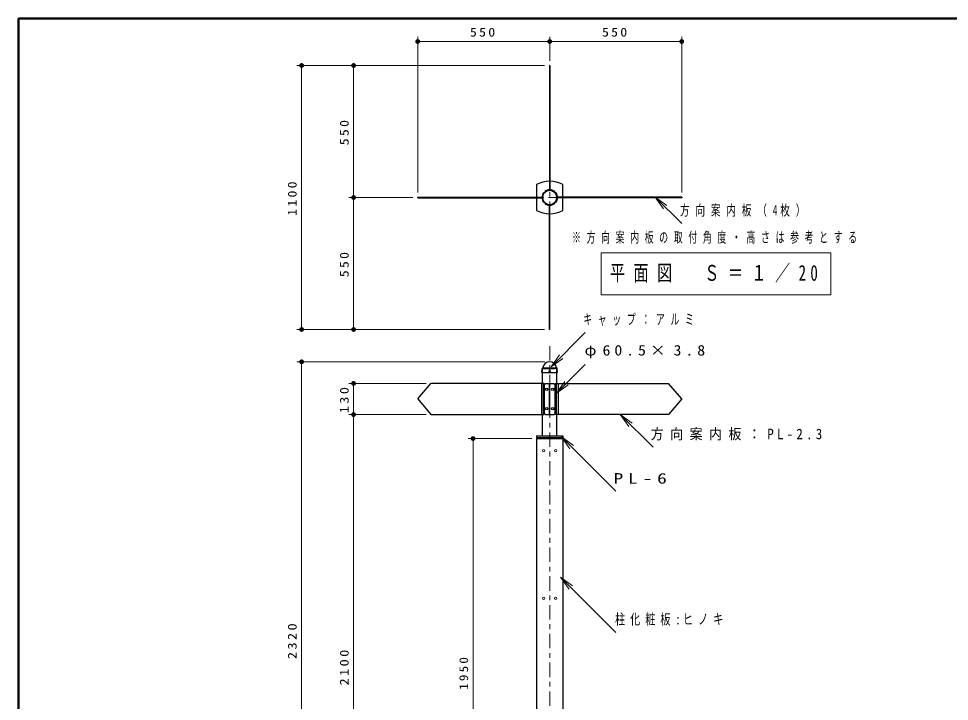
# Model space of a CAD drawing. Units: millimetres on the paper, scale 1:20. Extents: x -365 to 0, y 0 to 257.
# Drawn here: x -365 to -171, y 114.7 to 257 of the extents above; entities that cross this region are included whole.
import ezdxf

# ---------------------------------------------------------------- set-up
doc = ezdxf.new("R2010")
doc.units = ezdxf.units.MM
doc.linetypes.add('USER1', pattern=[4.5, 2.5, -2])
doc.linetypes.add('USER2', pattern=[6, 3, -1, 1, -1])
doc.layers.add('1_20', color=7, linetype='Continuous', lineweight=25)
doc.layers.add('NAKAMURA図枠', color=7, linetype='Continuous', lineweight=13)
doc.styles.add('ＭＳ ゴシック', font='')
doc.styles.get('ＭＳ ゴシック').set_extended_font_data('MS Gothic')

# ---------------------------------------------------------------- blocks, each defined once
blk = doc.blocks.new('filled_dot')
at = {"color": 0, "linetype": 'Continuous', "lineweight": -2, "const_width": 1.25}
blk.add_lwpolyline([(-0.625, 0, 1), (0.625, 0, 1)], format="xyb", close=True, dxfattribs=at)
blk = doc.blocks.new('open_arrow')
at = {"color": 0, "linetype": 'Continuous', "lineweight": -2}
blk.add_lwpolyline([(7.5, 1.25), (0, 0), (7.5, -1.25)], dxfattribs=at)

msp = doc.modelspace()

# ---------------------------------------------------------------- linework, layer by layer
at = {"layer": '1_20', "lineweight": 13}
for p, q in [((-281.837, 220.767), (-281.837, 253.222)), ((-281.837, 252.222), (-254.325, 252.222)), ((-254.325, 248.222), (-254.325, 253.222)), ((-254.325, 252.222), (-226.812, 252.222)), ((-226.812, 220.767), (-226.812, 253.222)), ((-296.192, 247.222), (-307.039, 247.222)), ((-306.039, 192.197), (-306.039, 247.222)), ((-255.382, 247.222), (-296.192, 247.222)), ((-295.192, 219.709), (-295.192, 247.222)), ((-282.837, 219.709), (-296.192, 219.709)), ((-295.192, 192.197), (-295.192, 219.709)), ((-232.362, 219.804), (-226.82, 214.263)), ((-243.57, 208.199), (-243.57, 199.399)), ((-195.77, 208.199), (-243.57, 208.199)), ((-195.77, 199.399), (-195.77, 208.199)), ((-243.57, 199.399), (-195.77, 199.399)), ((-296.192, 192.197), (-307.039, 192.197)), ((-255.382, 192.197), (-296.192, 192.197)), ((-254.04, 184.407), (-246.914, 191.533)), ((-255.325, 185.453), (-307.039, 185.453)), ((-306.039, 69.452), (-306.039, 185.453)), ((-252.92, 178.907), (-246.914, 184.912)), ((-280.087, 180.952), (-296.192, 180.952)), ((-295.192, 174.452), (-295.192, 180.952)), ((-280.087, 174.452), (-296.192, 174.452)), ((-295.192, 69.452), (-295.192, 174.452)), ((-239.607, 174.452), (-232.79, 167.634)), ((-258.075, 169.452), (-271.304, 169.452)), ((-270.304, 71.952), (-270.304, 169.452)), ((-251.868, 169.806), (-240.549, 158.486)), ((-252.061, 140.543), (-240.549, 129.031))]:
    msp.add_line(p, q, dxfattribs=at)
at = {"layer": '1_20', "color": 40}
for p, q in [((-254.267, 247.222), (-254.382, 247.222)), ((-254.382, 247.222), (-254.382, 221.336)), ((-254.267, 247.222), (-254.267, 221.336)), ((-254.267, 244.722), (-254.382, 244.722)), ((-281.837, 219.652), (-281.837, 219.767)), ((-281.837, 219.767), (-255.951, 219.767)), ((-281.837, 219.652), (-255.951, 219.652)), ((-279.337, 219.652), (-279.337, 219.767)), ((-255.572, 220.756), (-255.483, 220.682)), ((-255.371, 220.956), (-255.297, 220.868)), ((-253.279, 220.956), (-253.353, 220.868)), ((-253.078, 220.756), (-253.166, 220.682)), ((-226.812, 219.767), (-252.698, 219.767)), ((-226.812, 219.652), (-252.698, 219.652)), ((-229.312, 219.767), (-229.312, 219.652)), ((-226.812, 219.767), (-226.812, 219.652)), ((-255.572, 218.663), (-255.483, 218.737)), ((-255.371, 218.463), (-255.297, 218.551)), ((-254.382, 192.197), (-254.382, 218.083)), ((-254.267, 192.197), (-254.267, 218.083)), ((-253.279, 218.463), (-253.353, 218.551)), ((-253.078, 218.663), (-253.166, 218.737)), ((-254.267, 194.697), (-254.382, 194.697)), ((-254.267, 192.197), (-254.382, 192.197)), ((-281.837, 177.702), (-279.087, 180.952)), ((-255.483, 180.952), (-279.087, 180.952)), ((-256.059, 180.952), (-256.059, 174.452)), ((-255.656, 180.952), (-255.656, 174.452)), ((-255.483, 180.952), (-255.483, 174.452)), ((-255.442, 180.702), (-255.192, 180.952)), ((-255.442, 174.702), (-255.442, 180.702)), ((-255.192, 180.952), (-253.458, 180.952)), ((-254.382, 174.452), (-254.382, 180.952)), ((-254.267, 174.452), (-254.267, 180.952)), ((-253.458, 180.952), (-253.208, 180.702)), ((-253.208, 174.702), (-253.208, 180.702)), ((-253.166, 180.952), (-253.166, 174.452)), ((-253.166, 180.952), (-229.562, 180.952)), ((-252.994, 180.952), (-252.994, 174.452)), ((-252.591, 180.952), (-252.591, 174.452)), ((-226.812, 177.702), (-229.562, 180.952)), ((-281.837, 177.702), (-279.087, 174.452)), ((-254.382, 177.702), (-254.267, 177.702)), ((-226.812, 177.702), (-229.562, 174.452)), ((-255.442, 174.702), (-255.192, 174.452)), ((-253.458, 174.452), (-253.208, 174.702)), ((-279.087, 174.452), (-255.483, 174.452)), ((-255.192, 174.452), (-253.458, 174.452)), ((-229.562, 174.452), (-253.166, 174.452))]:
    msp.add_line(p, q, dxfattribs=at)
at = {"layer": '1_20', "linetype": 'USER2', "lineweight": 13}
for p, q in [((-254.325, 215.898), (-254.325, 223.489)), ((-251.575, 219.709), (-257.075, 219.709)), ((-254.325, 188.742), (-254.325, 39.935))]:
    msp.add_line(p, q, dxfattribs=at)
at = {"layer": '1_20'}
for p, q in [((-257.075, 222.417), (-257.075, 217.002)), ((-251.575, 217.002), (-251.575, 222.417)), ((-255.837, 180.952), (-255.837, 184.002)), ((-252.812, 180.952), (-252.812, 184.002)), ((-255.837, 170.002), (-255.837, 174.452)), ((-252.812, 170.002), (-252.812, 174.452)), ((-257.075, 170.002), (-257.075, 169.702)), ((-257.075, 170.002), (-251.575, 170.002)), ((-257.075, 169.702), (-251.575, 169.702)), ((-257.075, 169.452), (-251.575, 169.452)), ((-257.075, 169.452), (-257.075, 71.952)), ((-256.2, 169.702), (-256.2, 169.452)), ((-252.45, 169.702), (-252.45, 169.452)), ((-251.575, 170.002), (-251.575, 169.702)), ((-251.575, 169.452), (-251.575, 71.952))]:
    msp.add_line(p, q, dxfattribs=at)
at = {"layer": '1_20', "color": 2}
for p, q in [((-255.935, 183.243), (-255.914, 183.969)), ((-255.935, 183.243), (-255.896, 183.203)), ((-255.896, 183.203), (-252.754, 183.203)), ((-255.853, 184.114), (-255.786, 184.181)), ((-252.797, 184.114), (-252.864, 184.181)), ((-252.715, 183.243), (-252.754, 183.203)), ((-252.715, 183.243), (-252.735, 183.969))]:
    msp.add_line(p, q, dxfattribs=at)
at = {"layer": '1_20', "color": 2, "lineweight": 13}
for p, q in [((-255.852, 184.028), (-252.798, 184.028)), ((-255.716, 184.202), (-252.934, 184.202))]:
    msp.add_line(p, q, dxfattribs=at)
at = {"layer": '1_20', "color": 2, "linetype": 'USER1', "lineweight": 13}
msp.add_line((-255.837, 184.002), (-252.812, 184.002), dxfattribs=at)
at = {"layer": '1_20', "linetype": 'USER1', "lineweight": 13}
msp.add_line((-255.837, 184.002), (-252.812, 184.002), dxfattribs=at)
at = {"layer": '1_20'}
msp.add_circle((-254.325, 219.709), 1.512, dxfattribs=at)
at = {"layer": '1_20', "color": 2}
msp.add_circle((-254.325, 183.503), 0.125, dxfattribs=at)
at = {"layer": '1_20', "color": 40}
for centre in [(-254.948, 179.702), (-253.701, 179.702), (-254.948, 175.702), (-253.701, 175.702)]:
    msp.add_circle(centre, 0.25, dxfattribs=at)
at = {"layer": '1_20', "lineweight": 13}
for centre in [(-255.575, 166.952), (-253.075, 166.952), (-255.575, 136.119), (-253.075, 136.119)]:
    msp.add_circle(centre, 0.237, dxfattribs=at)
at = {"layer": '1_20'}
for centre, start, end in [((-254.325, 217.084), 62.72039, 117.27961), ((-254.325, 222.334), 242.72039, 297.27961)]:
    msp.add_arc(centre, 6, start, end, dxfattribs=at)
at = {"layer": '1_20', "color": 40}
for radius, start, end in [(1.627, 50, 130), (1.512, 50, 130), (1.627, 140, 220), (1.512, 140, 220), (1.512, 320, 40), (1.627, 320, 40), (1.627, 230, 310), (1.512, 230, 310)]:
    msp.add_arc((-254.325, 219.709), radius, start, end, dxfattribs=at)
at = {"layer": '1_20', "color": 2}
for centre, radius, start, end in [((-254.325, 183.999), 1.454, 9.17167, 170.82833), ((-255.704, 183.965), 0.21, 135, 178.99406), ((-255.849, 184.245), 0.09, 315, 350.82833), ((-252.8, 184.245), 0.09, 186.19155, 225), ((-252.945, 183.965), 0.21, 1.00594, 45)]:
    msp.add_arc(centre, radius, start, end, dxfattribs=at)
at = {"layer": 'NAKAMURA図枠', "lineweight": 50}
for p, q in [((-365, 257), (-365, 0)), ((0, 257), (-365, 257))]:
    msp.add_line(p, q, dxfattribs=at)

# ---------------------------------------------------------------- block references
at = {"layer": '1_20', "lineweight": 13, "xscale": 0.4, "yscale": 0.4}
for p in [(-281.837, 252.222), (-254.325, 252.222)]:
    msp.add_blockref('filled_dot', p, dxfattribs=at)
for name, p, rotation in [('filled_dot', (-254.325, 252.222), 180), ('filled_dot', (-226.812, 252.222), 180), ('filled_dot', (-306.039, 247.222), 270), ('filled_dot', (-295.192, 247.222), 270), ('filled_dot', (-295.192, 219.709), 270), ('filled_dot', (-295.192, 219.709), 90), ('open_arrow', (-232.362, 219.804), 315), ('filled_dot', (-306.039, 192.197), 90), ('filled_dot', (-295.192, 192.197), 90), ('open_arrow', (-254.04, 184.407), 45), ('filled_dot', (-306.039, 185.453), 270), ('filled_dot', (-295.192, 180.952), 270), ('open_arrow', (-252.92, 178.907), 45), ('filled_dot', (-295.192, 174.452), 270), ('filled_dot', (-295.192, 174.452), 90), ('open_arrow', (-239.607, 174.452), 315), ('filled_dot', (-270.304, 169.452), 270), ('open_arrow', (-251.868, 169.806), 315), ('open_arrow', (-252.061, 140.543), 315)]:
    msp.add_blockref(name, p, dxfattribs=dict(at, rotation=rotation))

# ---------------------------------------------------------------- texts
at = {"layer": '1_20', "style": 'ＭＳ ゴシック'}
for s, insert, char_height, attachment_point in [('\\T1.33;\\W1.15;550', (-268.081, 253.222), 1.833, 8), ('\\T1.33;\\W1.15;550', (-240.569, 253.222), 1.833, 8), ('\\T1.61;\\W0.65;方向案内板（4枚）', (-227.167, 216.913), 2.199, 4), ('\\T1.64;\\W0.6;※方向案内板の取付角度・高さは参考とする', (-249.67, 211.294), 2.199, 4), ('\\T1.56;\\W0.7;平面図\u3000Ｓ＝１／20', (-219.67, 203.799), 3.299, 5), ('\\T1.64;\\W0.6;キャップ：アルミ', (-247.331, 194.183), 2.199, 4), ('\\T1.5;\\W1.1;φ60.5×3.8', (-247.07, 187.562), 2.199, 4), ('\\T1.5;\\W0.9;方向案内板：PL-2.3', (-233.268, 170.284), 2.199, 4), ('\\T1.5;\\W1.35;PL-6', (-241.022, 161.136), 2.199, 4), ('\\T1.5;\\W0.7;柱化粧板:ヒノキ', (-240.715, 131.681), 2.199, 4)]:
    msp.add_mtext(s, dxfattribs=dict(at, insert=insert, char_height=char_height, attachment_point=attachment_point))
at = {"layer": '1_20', "char_height": 1.833, "attachment_point": 8, "rotation": 90, "style": 'ＭＳ ゴシック'}
for s, insert in [('\\T1.33;\\W1.15;550', (-296.192, 233.466)), ('\\T1.33;\\W1.15;1100', (-307.039, 219.709)), ('\\T1.33;\\W1.15;550', (-296.192, 205.953)), ('\\T1.33;\\W1.2;130', (-296.192, 177.702)), ('\\T1.33;\\W1.2;2320', (-307.039, 127.452)), ('\\T1.33;\\W1.2;2100', (-296.192, 121.952)), ('\\T1.33;\\W1.1;1950', (-271.304, 120.702))]:
    msp.add_mtext(s, dxfattribs=dict(at, insert=insert))

doc.saveas('drawing.dxf')
